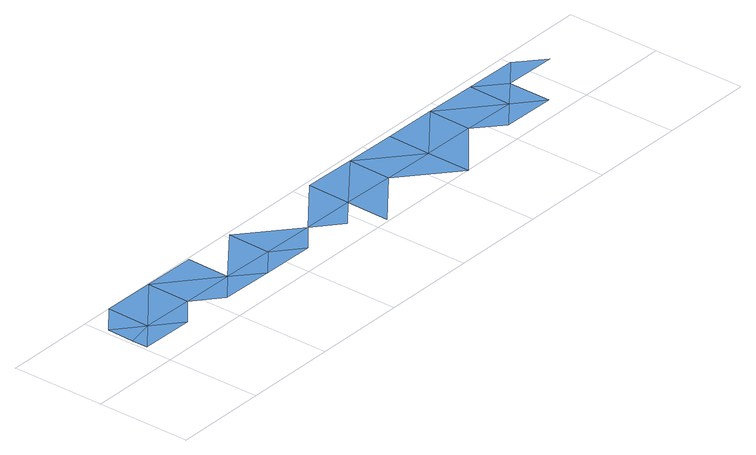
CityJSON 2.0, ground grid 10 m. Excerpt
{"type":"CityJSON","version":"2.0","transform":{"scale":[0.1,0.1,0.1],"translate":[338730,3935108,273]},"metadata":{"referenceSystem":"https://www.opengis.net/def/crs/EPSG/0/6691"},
"CityObjects":{
"waterbody1":{"type":"WaterBody","attributes":{"name":"6","class":"1140","function":"1","WaterBodyRiverFloodingRiskAttribute.description":"3","WaterBodyRiverFloodingRiskAttribute.rankOrg":"1","WaterBodyRiverFloodingRiskAttribute.adminType":"2","WaterBodyRiverFloodingRiskAttribute.scale":"L1"},"geometry":[{"type":"MultiSurface","lod":"1","boundaries":[[[0,1,2]],[[2,3,0]],[[0,4,1]],[[3,5,0]],[[6,4,0]],[[7,0,5]],[[6,0,7]],[[6,7,8]],[[7,9,8]],[[10,6,8]],[[9,11,8]],[[11,12,8]],[[13,8,12]],[[11,14,12]],[[14,15,12]],[[13,12,15]],[[16,15,17]],[[15,16,18]],[[19,20,16]],[[16,21,18]],[[16,20,21]],[[20,22,21]],[[23,22,20]],[[21,22,24]],[[23,25,22]],[[22,26,24]],[[22,25,26]],[[26,25,27]],[[25,28,27]],[[29,26,27]],[[28,30,27]],[[27,31,29]],[[27,30,31]],[[32,29,31]],[[31,33,32]]]}]}
},
"vertices":[
[34,54,1],[6,77,1],[5,48,1],[5,31,1],[35,100,1],[62,30,1],[91,99,1],[90,53,1],[147,52,1],[118,29,1],[148,98,1],[175,28,1],[204,51,1],[205,97,1],[232,27,1],[260,50,1],[317,49,1],[288,26,1],[318,95,1],[316,3,1],[374,48,1],[375,94,1],[430,47,1],[430,0,1],[431,93,1],[487,46,1],[488,92,1],[544,45,1],[515,22,1],[545,91,1],[572,21,1],[572,67,1],[601,90,1],[629,66,1]
]}
